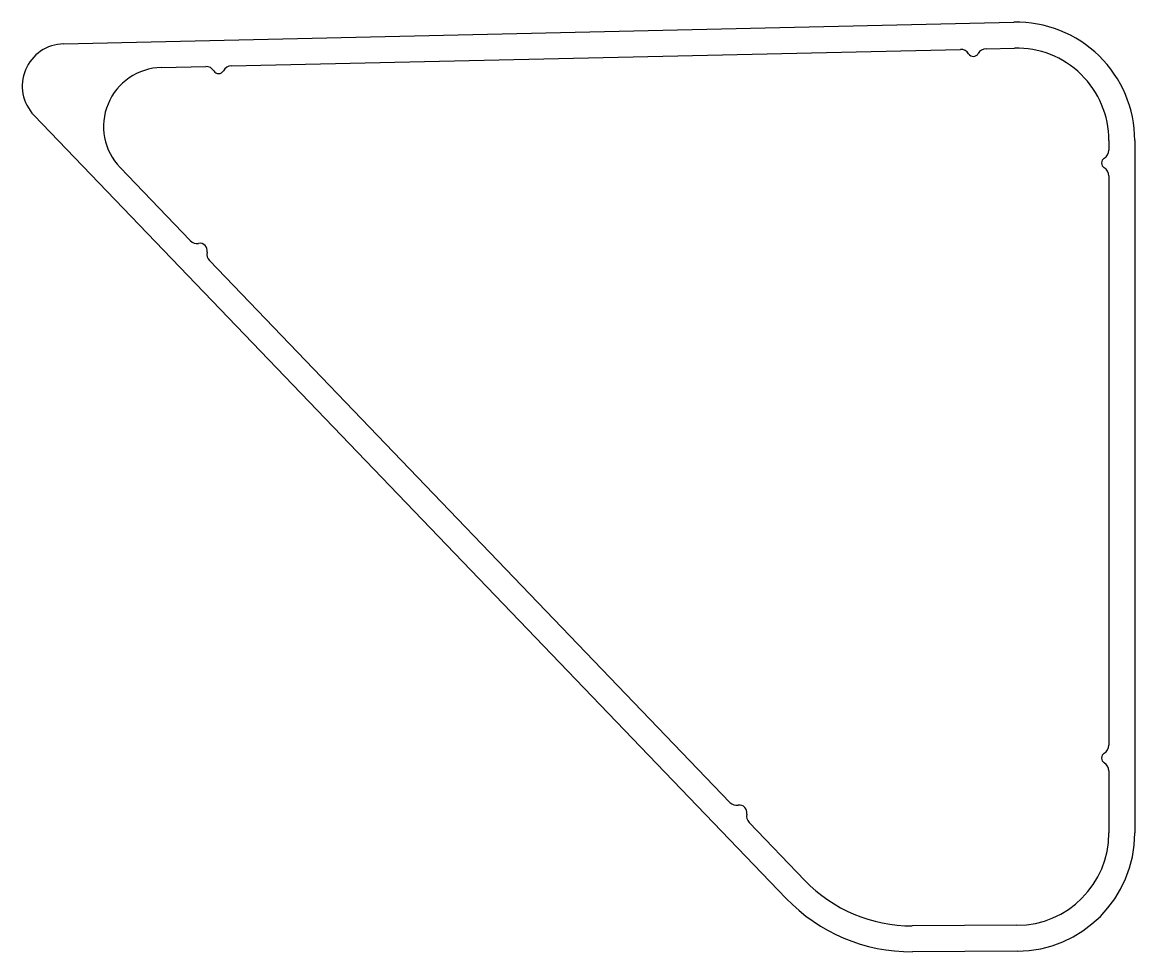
# Model space of a CAD drawing. Extents: x 1817 to 1877.2, y 1314.3 to 1364.6.
import ezdxf

# ---------------------------------------------------------------- set-up
doc = ezdxf.new("R2010")
doc.units = 0
doc.layers.get('0').update_dxf_attribs({"linetype": 'CONTINUOUS'})

msp = doc.modelspace()

# ---------------------------------------------------------------- linework, layer by layer
at = {"color": 0, "linetype": 'BYBLOCK'}
for p, q in [((1819.198, 1363.458), (1870.62, 1364.625)), ((1828.277, 1362.264), (1867.737, 1363.159)), ((1869.122, 1363.191), (1870.652, 1363.225)), ((1824.491, 1362.178), (1826.891, 1362.232)), ((1858.303, 1317.205), (1817.601, 1359.588)), ((1875.766, 1358.227), (1875.766, 1357.702)), ((1877.166, 1358.227), (1877.166, 1320.746)), ((1826.055, 1352.806), (1822.255, 1356.762)), ((1875.766, 1356.316), (1875.766, 1325.493)), ((1855.261, 1322.394), (1827.092, 1351.726)), ((1875.766, 1324.107), (1875.766, 1320.746)), ((1859.313, 1318.175), (1856.297, 1321.315)), ((1870.792, 1315.746), (1865.125, 1315.716)), ((1870.799, 1314.346), (1865.132, 1314.316))]:
    msp.add_line(p, q, dxfattribs=at)
for centre, radius, start, end in [((1870.766, 1358.227), 6.4, 360, 91.3), ((1819.25, 1361.172), 2.287, 91.3, 223.84134), ((1867.749, 1362.659), 0.5, 31.30213, 91.3), ((1869.134, 1362.691), 0.5, 91.3, 151.29787), ((1870.766, 1358.227), 5, 0, 91.3), ((1868.432, 1363.075), 0.3, 211.30213, 331.29787), ((1824.563, 1358.979), 3.2, 91.3, 223.84134), ((1826.903, 1361.732), 0.5, 31.30213, 91.3), ((1827.586, 1362.148), 0.3, 211.30213, 331.29787), ((1828.288, 1361.764), 0.5, 91.3, 151.29787), ((1875.266, 1357.702), 0.5, 300, 0), ((1875.666, 1357.009), 0.3, 120, 240), ((1875.266, 1356.316), 0.5, 0, 60), ((1826.416, 1353.152), 0.5, 223.84134, 280.09235), ((1826.573, 1352.266), 0.4, 347.59033, 100.09235), ((1827.452, 1352.072), 0.5, 167.59033, 223.84134), ((1875.666, 1324.8), 0.3, 120, 240), ((1875.266, 1325.493), 0.5, 300, 0), ((1875.266, 1324.107), 0.5, 0, 60), ((1855.621, 1322.741), 0.5, 223.84134, 280.09235), ((1855.779, 1321.854), 0.4, 347.59033, 100.09235), ((1856.658, 1321.661), 0.5, 167.59033, 223.84134), ((1870.766, 1320.746), 5, 270.3, 0), ((1870.766, 1320.746), 6.4, 270.3, 360), ((1865.083, 1323.716), 8, 223.84134, 270.3), ((1865.083, 1323.716), 9.4, 223.84134, 270.3)]:
    msp.add_arc(centre, radius, start, end, dxfattribs=at)

doc.saveas('drawing.dxf')
